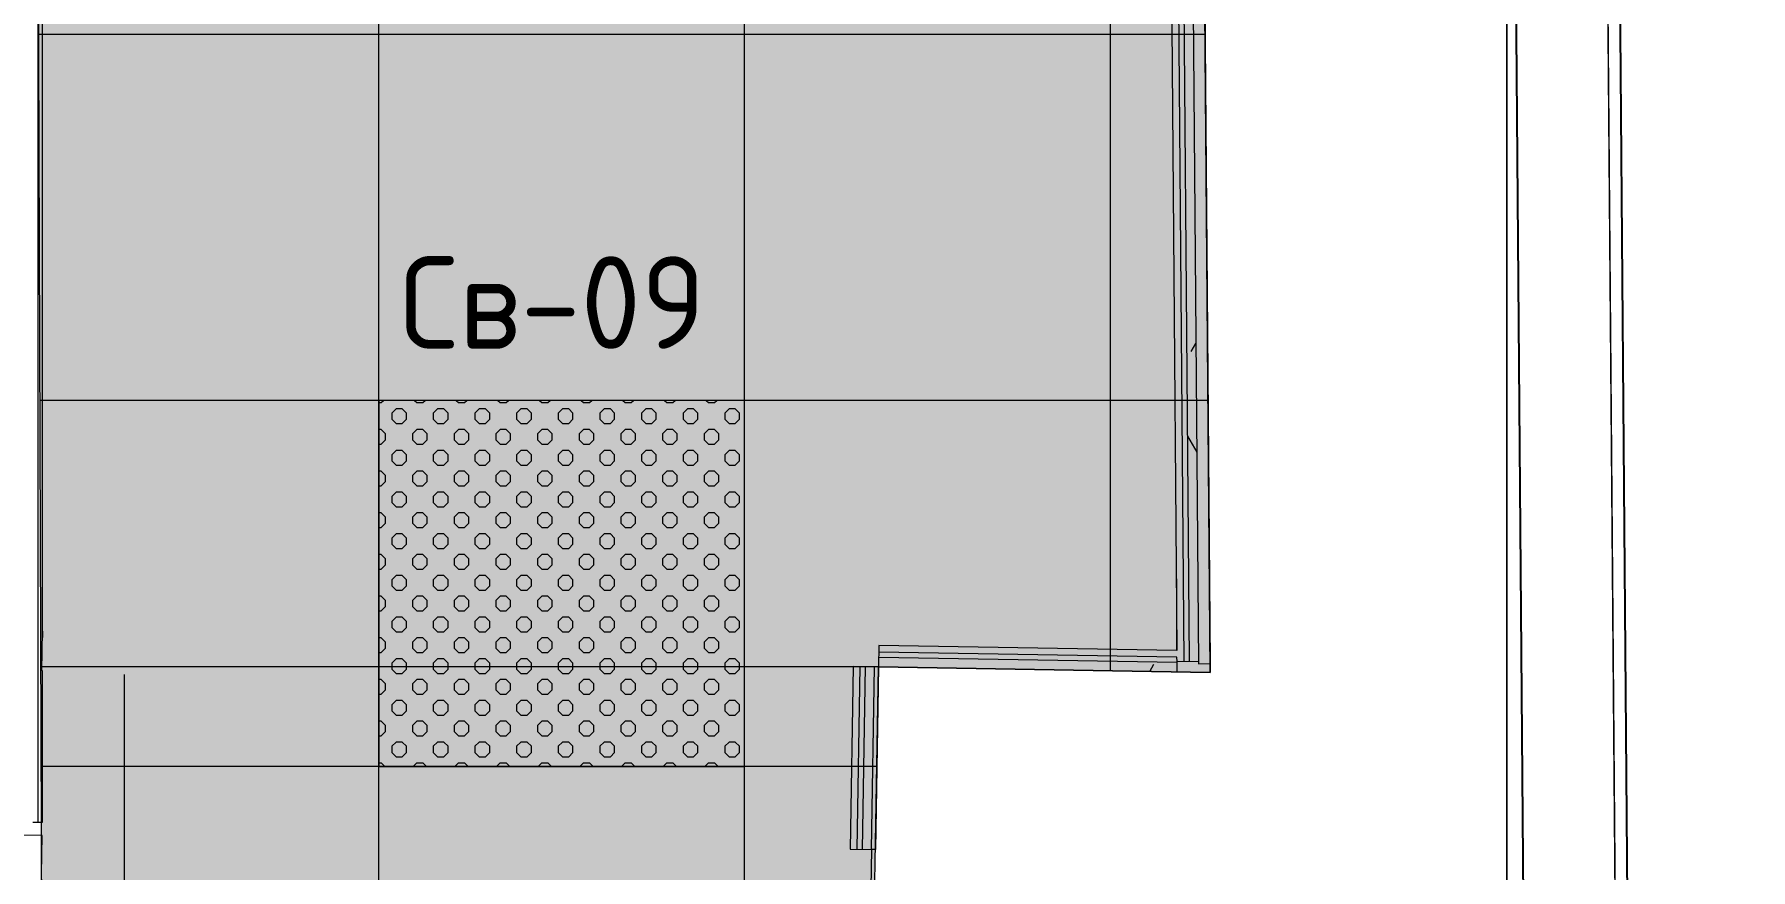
# Model space of a CAD drawing. Header units: millimetres. Extents: x -13069 to 207500, y -71366 to 56785.
# Drawn here: x 171913 to 174727, y 38904 to 40273 of the extents above; entities that cross this region are included whole.
import ezdxf

# ---------------------------------------------------------------- set-up
doc = ezdxf.new("R2010")
doc.units = ezdxf.units.MM
doc.layers.add('PDF _Подложка без мебели', color=7, linetype='Continuous')
doc.layers.add('PDF _Текст', color=7, linetype='Continuous')
doc.layers.add('PDF _Потолки', color=7, linetype='Continuous', lineweight=5, true_color=0x535353)
doc.layers.add('PDF _Ригели', color=7, linetype='Continuous', true_color=0x959595)
doc.layers.add('PDF _светильники', color=7, linetype='Continuous', true_color=0xffffff)
doc.styles.add('PDF GOST Common', font='GOST_Common.ttf')

msp = doc.modelspace()

# ---------------------------------------------------------------- hatches: boundary and pattern name
at = {"layer": 'PDF _Потолки', "true_color": 0xcae6ff, "transparency": 33554559}
msp.add_hatch(color=254, dxfattribs=at).paths.add_polyline_path([(167977.922, 35239.842), (167977.922, 36244.642), (170279.521, 36244.642), (170279.521, 34656.742), (170429.521, 34656.742), (170429.521, 38515.443), (171388.92, 38499.243), (171388.92, 38361.943), (171808.921, 38361.943), (171808.921, 38492.143), (171925.12, 38490.142), (171910.02, 42957.142), (173810.319, 42957.142), (173840.519, 39227.542), (173296.72, 39236.743), (173283.525, 38467.242), (173299.723, 36362.342), (173843.724, 36362.643), (173858.525, 34529.142), (173713.322, 34529.142), (173713.322, 33554.843), (170429.521, 33554.643), (168905.925, 33554.643), (168905.925, 35239.842)])

# ---------------------------------------------------------------- linework, layer by layer
at = {"layer": 'PDF _Подложка без мебели', "lineweight": 18}
msp.add_lwpolyline([(174326.622, -7031.659, -0.41419022), (174726.622, -7431.659, -0.4141845), (174326.622, -7831.659, -0.4141845), (173926.622, -7431.659, -0.41419022), (174326.622, -7031.659), (174326.622, 46201.342), (174326.622, -6109.058)], format="xyb", dxfattribs=at)
for points in [[(174279.521, 38111.242), (174359.52, 38111.842), (174300.022, 45477.142), (174300.724, 45477.142), (174360.319, 38111.842), (174510.319, 38113.043), (174450.724, 45477.142), (174449.522, 45627.142), (174469.523, 45627.142)], [(174300.022, 45477.142), (173189.024, 45477.142), (173189.024, 44967.142), (173794.12, 44967.142), (173840.519, 39227.542), (173296.72, 39236.743), (171925.022, 39236.743)], [(173791.124, 42949.342), (173756.12, 42949.043), (173785.923, 39263.542), (173297.325, 39271.742), (173296.72, 39236.743), (173291.624, 38937.142), (173284.922, 38937.242), (173277.525, 38497.341), (173284.22, 38497.242), (173283.525, 38456.942), (173846.824, 38447.341), (173849.223, 38152.741)], [(173767.124, 42949.142), (173797.123, 39245.642)], [(173776.121, 42949.243), (173806.12, 39245.742)], [(174543.919, 36418.243), (174530.32, 38113.243), (174531.321, 38113.243), (174498.02, 42238.442), (174601.622, 42238.442), (174601.622, 42258.442), (174601.622, 42308.442)], [(174601.622, 42258.442), (174476.719, 42258.442), (174510.319, 38113.043), (174530.32, 38113.243), (174496.922, 42238.442), (174496.72, 42258.442)], [(174498.02, 42238.442), (174497.02, 42238.442), (174530.32, 38113.243), (174544.023, 36418.243)], [(171910.02, 38982.142), (171925.92, 38982.142), (171925.92, 39229.942), (171925.022, 39229.942), (171926.121, 39294.943), (171925.92, 39294.943), (171925.92, 41637.542), (171760.02, 41637.542), (171760.02, 41490.042)], [(171919.023, 38982.142), (171919.023, 41637.542)], [(173809.324, 39753.543), (173816.904, 39766.609)], [(173803.13, 39614.829), (173818.321, 39588.442)], [(173785.02, 39381.143), (173785.02, 39263.542)], [(171925.92, 39294.943), (171925.92, 39284.642)], [(173786.125, 39245.542), (173786.021, 39252.542), (173297.123, 39260.742)], [(173266.02, 39237.342), (173260.923, 38937.643)], [(173275.022, 39237.142), (173269.92, 38937.542)], [(173786.125, 39243.542), (173296.922, 39251.742)], [(173741.349, 39229.294), (173748.124, 39241.043)], [(173786.222, 39228.543), (173786.125, 39245.542), (173821.122, 39245.841)], [(172060.02, 39224.243), (172060.02, 38517.942)], [(167977.922, 38544.142), (168012.919, 38544.142), (168012.919, 38391.342), (167957.92, 38391.342), (167957.92, 38587.242), (171917.723, 38520.342), (171925.12, 38960.243), (166704.02, 39048.542), (166460.52, 39052.642), (166453.019, 38612.742), (166696.623, 38608.642), (167447.923, 38595.942), (167447.923, 38391.342), (166922.923, 37482.041)]]:
    msp.add_lwpolyline(points, dxfattribs=at)
for points in [[(173841.124, 39241.943), (173795.024, 44937.342), (173775.022, 44937.242), (173821.122, 39241.741)], [(173284.922, 38937.242), (173290.025, 39236.943), (173255.021, 39237.441), (173249.925, 38937.843)]]:
    msp.add_lwpolyline(points, close=True, dxfattribs=at)
at = {"layer": 'PDF _Потолки', "color": 7, "lineweight": 13}
msp.add_lwpolyline([(167977.922, 35239.842), (168905.925, 35239.842), (168905.925, 33554.643), (170429.521, 33554.643), (173713.322, 33554.843), (173713.322, 34529.142), (173858.525, 34529.142), (173843.724, 36362.643), (173299.723, 36362.342), (173283.525, 38467.242), (173296.72, 39236.743), (173840.519, 39227.542), (173810.319, 42957.142), (171910.02, 42957.142), (171925.12, 38490.142), (171808.921, 38492.143), (171808.921, 38361.943), (171388.92, 38361.943), (171388.92, 38499.243), (170429.521, 38515.443), (170429.521, 34656.742), (170279.624, 34656.742), (170279.624, 36244.642), (167977.922, 36244.642)], close=True, dxfattribs=at)
for points in [[(172476.622, 42957.142), (172476.622, 33554.767)], [(173076.622, 42957.142), (173076.622, 33554.843)], [(173676.622, 42957.142), (173676.622, 39230.342)], [(173832.023, 40273.342), (171919.12, 40273.342)], [(173836.909, 39673.342), (171921.122, 39673.342)], [(173293.919, 39073.342), (171923.149, 39073.342)]]:
    msp.add_lwpolyline(points, dxfattribs=at)
at = {"layer": 'PDF _Ригели', "color": 7, "lineweight": 18}
msp.add_lwpolyline([(174326.622, -2015.058), (174326.622, 46201.342)], dxfattribs=at)
at = {"layer": 'PDF _светильники', "lineweight": 20}
for points in [[(172477.122, 39669.743), (172481.419, 39669.743), (172485.124, 39673.442)], [(172536.021, 39673.442), (172539.72, 39669.743), (172549.723, 39669.743), (172553.422, 39673.442)], [(172604.222, 39673.442), (172608.024, 39669.743), (172618.022, 39669.743), (172621.72, 39673.442)], [(172672.52, 39673.442), (172676.225, 39669.743), (172686.222, 39669.743), (172690.025, 39673.442)], [(172740.824, 39673.442), (172744.523, 39669.743), (172754.521, 39669.743), (172758.323, 39673.442)], [(172809.123, 39673.442), (172812.822, 39669.743), (172822.819, 39669.743), (172826.524, 39673.442)], [(172877.421, 39673.442), (172881.12, 39669.743), (172891.124, 39669.743), (172894.822, 39673.442)], [(172945.719, 39673.442), (172949.424, 39669.743), (172959.422, 39669.743), (172963.121, 39673.442)], [(173013.92, 39673.442), (173017.723, 39669.743), (173027.72, 39669.743), (173031.419, 39673.442)], [(172477.122, 39601.441), (172481.419, 39601.441), (172488.523, 39608.543), (172488.523, 39618.542), (172481.419, 39625.642), (172477.122, 39625.642)], [(172477.122, 39533.142), (172481.419, 39533.142), (172488.523, 39540.241), (172488.523, 39550.242), (172481.419, 39557.342), (172477.122, 39557.342)], [(172477.122, 39464.942), (172481.419, 39464.942), (172488.523, 39471.942), (172488.523, 39481.942), (172481.419, 39489.042), (172477.122, 39489.042)], [(172477.122, 39396.643), (172481.419, 39396.643), (172488.523, 39403.642), (172488.523, 39413.642), (172481.419, 39420.742), (172477.122, 39420.742)], [(172477.122, 39328.343), (172481.419, 39328.343), (172488.523, 39335.443), (172488.523, 39345.442), (172481.419, 39352.442), (172477.122, 39352.442)], [(172477.122, 39260.043), (172481.419, 39260.043), (172488.523, 39267.143), (172488.523, 39277.142), (172481.419, 39284.143), (172477.122, 39284.143)], [(172477.122, 39191.741), (172481.419, 39191.741), (172488.523, 39198.843), (172488.523, 39208.842), (172481.419, 39215.942), (172477.122, 39215.942)], [(172477.122, 39123.442), (172481.419, 39123.442), (172488.523, 39130.541), (172488.523, 39140.542), (172481.419, 39147.642), (172477.122, 39147.642)], [(172477.122, 39079.342), (172481.419, 39079.342), (172487.321, 39073.442)], [(172533.824, 39073.442), (172539.72, 39079.342), (172549.723, 39079.342), (172555.522, 39073.442)], [(172602.122, 39073.442), (172608.024, 39079.342), (172618.022, 39079.342), (172623.82, 39073.442)], [(172670.42, 39073.442), (172676.225, 39079.342), (172686.222, 39079.342), (172692.124, 39073.442)], [(172738.725, 39073.442), (172744.523, 39079.342), (172754.521, 39079.342), (172760.423, 39073.442)], [(172807.023, 39073.442), (172812.822, 39079.342), (172822.819, 39079.342), (172828.721, 39073.442)], [(172875.224, 39073.442), (172881.12, 39079.342), (172891.124, 39079.342), (172897.02, 39073.442)], [(172943.522, 39073.442), (172949.424, 39079.342), (172959.422, 39079.342), (172965.22, 39073.442)], [(173011.821, 39073.442), (173017.723, 39079.342), (173027.72, 39079.342), (173033.525, 39073.442)]]:
    msp.add_lwpolyline(points, dxfattribs=at)
at = {"layer": 'PDF _светильники', "color": 7, "lineweight": 13}
msp.add_lwpolyline([(172477.122, 39073.442), (173077.122, 39073.442), (173077.122, 39673.442), (172477.122, 39673.442)], close=True, dxfattribs=at)
at = {"layer": 'PDF _светильники', "lineweight": 20}
for points in [[(172522.624, 39652.642), (172515.519, 39659.742), (172505.522, 39659.742), (172498.521, 39652.642), (172498.521, 39642.642), (172505.522, 39635.642), (172515.519, 39635.642), (172522.624, 39642.642)], [(172590.922, 39652.642), (172583.824, 39659.742), (172573.82, 39659.742), (172566.722, 39652.642), (172566.722, 39642.642), (172573.82, 39635.642), (172583.824, 39635.642), (172590.922, 39642.642)], [(172659.22, 39652.642), (172652.122, 39659.742), (172642.124, 39659.742), (172635.02, 39652.642), (172635.02, 39642.642), (172642.124, 39635.642), (172652.122, 39635.642), (172659.22, 39642.642)], [(172727.525, 39652.642), (172720.42, 39659.742), (172710.423, 39659.742), (172703.324, 39652.642), (172703.324, 39642.642), (172710.423, 39635.642), (172720.42, 39635.642), (172727.525, 39642.642)], [(172795.719, 39652.642), (172788.725, 39659.742), (172778.721, 39659.742), (172771.623, 39652.642), (172771.623, 39642.642), (172778.721, 39635.642), (172788.725, 39635.642), (172795.719, 39642.642)], [(172864.024, 39652.642), (172857.023, 39659.742), (172847.02, 39659.742), (172839.921, 39652.642), (172839.921, 39642.642), (172847.02, 39635.642), (172857.023, 39635.642), (172864.024, 39642.642)], [(172932.322, 39652.642), (172925.224, 39659.742), (172915.22, 39659.742), (172908.219, 39652.642), (172908.219, 39642.642), (172915.22, 39635.642), (172925.224, 39635.642), (172932.322, 39642.642)], [(173000.621, 39652.642), (172993.522, 39659.742), (172983.525, 39659.742), (172976.524, 39652.642), (172976.524, 39642.642), (172983.525, 39635.642), (172993.522, 39635.642), (173000.621, 39642.642)], [(173068.919, 39652.642), (173061.821, 39659.742), (173051.823, 39659.742), (173044.725, 39652.642), (173044.725, 39642.642), (173051.823, 39635.642), (173061.821, 39635.642), (173068.919, 39642.642)], [(172556.724, 39618.542), (172549.723, 39625.642), (172539.72, 39625.642), (172532.621, 39618.542), (172532.621, 39608.543), (172539.72, 39601.441), (172549.723, 39601.441), (172556.724, 39608.543)], [(172625.022, 39618.542), (172618.022, 39625.642), (172608.024, 39625.642), (172600.92, 39618.542), (172600.92, 39608.543), (172608.024, 39601.441), (172618.022, 39601.441), (172625.022, 39608.543)], [(172693.321, 39618.542), (172686.222, 39625.642), (172676.225, 39625.642), (172669.224, 39618.542), (172669.224, 39608.543), (172676.225, 39601.441), (172686.222, 39601.441), (172693.321, 39608.543)], [(172761.619, 39618.542), (172754.521, 39625.642), (172744.523, 39625.642), (172737.522, 39618.542), (172737.522, 39608.543), (172744.523, 39601.441), (172754.521, 39601.441), (172761.619, 39608.543)], [(172829.924, 39618.542), (172822.819, 39625.642), (172812.822, 39625.642), (172805.723, 39618.542), (172805.723, 39608.543), (172812.822, 39601.441), (172822.819, 39601.441), (172829.924, 39608.543)], [(172898.222, 39618.542), (172891.124, 39625.642), (172881.12, 39625.642), (172874.021, 39618.542), (172874.021, 39608.543), (172881.12, 39601.441), (172891.124, 39601.441), (172898.222, 39608.543)], [(172966.52, 39618.542), (172959.422, 39625.642), (172949.424, 39625.642), (172942.32, 39618.542), (172942.32, 39608.543), (172949.424, 39601.441), (172959.422, 39601.441), (172966.52, 39608.543)], [(173034.721, 39618.542), (173027.72, 39625.642), (173017.723, 39625.642), (173010.624, 39618.542), (173010.624, 39608.543), (173017.723, 39601.441), (173027.72, 39601.441), (173034.721, 39608.543)], [(172522.624, 39584.442), (172515.519, 39591.442), (172505.522, 39591.442), (172498.521, 39584.442), (172498.521, 39574.443), (172505.522, 39567.343), (172515.519, 39567.343), (172522.624, 39574.443)], [(172590.922, 39584.442), (172583.824, 39591.442), (172573.82, 39591.442), (172566.722, 39584.442), (172566.722, 39574.443), (172573.82, 39567.343), (172583.824, 39567.343), (172590.922, 39574.443)], [(172659.22, 39584.442), (172652.122, 39591.442), (172642.124, 39591.442), (172635.02, 39584.442), (172635.02, 39574.443), (172642.124, 39567.343), (172652.122, 39567.343), (172659.22, 39574.443)], [(172727.525, 39584.442), (172720.42, 39591.442), (172710.423, 39591.442), (172703.324, 39584.442), (172703.324, 39574.443), (172710.423, 39567.343), (172720.42, 39567.343), (172727.525, 39574.443)], [(172795.719, 39584.442), (172788.725, 39591.442), (172778.721, 39591.442), (172771.623, 39584.442), (172771.623, 39574.443), (172778.721, 39567.343), (172788.725, 39567.343), (172795.719, 39574.443)], [(172864.024, 39584.442), (172857.023, 39591.442), (172847.02, 39591.442), (172839.921, 39584.442), (172839.921, 39574.443), (172847.02, 39567.343), (172857.023, 39567.343), (172864.024, 39574.443)], [(172932.322, 39584.442), (172925.224, 39591.442), (172915.22, 39591.442), (172908.219, 39584.442), (172908.219, 39574.443), (172915.22, 39567.343), (172925.224, 39567.343), (172932.322, 39574.443)], [(173000.621, 39584.442), (172993.522, 39591.442), (172983.525, 39591.442), (172976.524, 39584.442), (172976.524, 39574.443), (172983.525, 39567.343), (172993.522, 39567.343), (173000.621, 39574.443)], [(173068.919, 39584.442), (173061.821, 39591.442), (173051.823, 39591.442), (173044.725, 39584.442), (173044.725, 39574.443), (173051.823, 39567.343), (173061.821, 39567.343), (173068.919, 39574.443)], [(172556.724, 39550.242), (172549.723, 39557.342), (172539.72, 39557.342), (172532.621, 39550.242), (172532.621, 39540.241), (172539.72, 39533.142), (172549.723, 39533.142), (172556.724, 39540.241)], [(172625.022, 39550.242), (172618.022, 39557.342), (172608.024, 39557.342), (172600.92, 39550.242), (172600.92, 39540.241), (172608.024, 39533.142), (172618.022, 39533.142), (172625.022, 39540.241)], [(172693.321, 39550.242), (172686.222, 39557.342), (172676.225, 39557.342), (172669.224, 39550.242), (172669.224, 39540.241), (172676.225, 39533.142), (172686.222, 39533.142), (172693.321, 39540.241)], [(172761.619, 39550.242), (172754.521, 39557.342), (172744.523, 39557.342), (172737.522, 39550.242), (172737.522, 39540.241), (172744.523, 39533.142), (172754.521, 39533.142), (172761.619, 39540.241)], [(172829.924, 39550.242), (172822.819, 39557.342), (172812.822, 39557.342), (172805.723, 39550.242), (172805.723, 39540.241), (172812.822, 39533.142), (172822.819, 39533.142), (172829.924, 39540.241)], [(172898.222, 39550.242), (172891.124, 39557.342), (172881.12, 39557.342), (172874.021, 39550.242), (172874.021, 39540.241), (172881.12, 39533.142), (172891.124, 39533.142), (172898.222, 39540.241)], [(172966.52, 39550.242), (172959.422, 39557.342), (172949.424, 39557.342), (172942.32, 39550.242), (172942.32, 39540.241), (172949.424, 39533.142), (172959.422, 39533.142), (172966.52, 39540.241)], [(173034.721, 39550.242), (173027.72, 39557.342), (173017.723, 39557.342), (173010.624, 39550.242), (173010.624, 39540.241), (173017.723, 39533.142), (173027.72, 39533.142), (173034.721, 39540.241)], [(172522.624, 39516.142), (172515.519, 39523.142), (172505.522, 39523.142), (172498.521, 39516.142), (172498.521, 39506.143), (172505.522, 39499.043), (172515.519, 39499.043), (172522.624, 39506.143)], [(172590.922, 39516.142), (172583.824, 39523.142), (172573.82, 39523.142), (172566.722, 39516.142), (172566.722, 39506.143), (172573.82, 39499.043), (172583.824, 39499.043), (172590.922, 39506.143)], [(172659.22, 39516.142), (172652.122, 39523.142), (172642.124, 39523.142), (172635.02, 39516.142), (172635.02, 39506.143), (172642.124, 39499.043), (172652.122, 39499.043), (172659.22, 39506.143)], [(172727.525, 39516.142), (172720.42, 39523.142), (172710.423, 39523.142), (172703.324, 39516.142), (172703.324, 39506.143), (172710.423, 39499.043), (172720.42, 39499.043), (172727.525, 39506.143)], [(172795.719, 39516.142), (172788.725, 39523.142), (172778.721, 39523.142), (172771.623, 39516.142), (172771.623, 39506.143), (172778.721, 39499.043), (172788.725, 39499.043), (172795.719, 39506.143)], [(172864.024, 39516.142), (172857.023, 39523.142), (172847.02, 39523.142), (172839.921, 39516.142), (172839.921, 39506.143), (172847.02, 39499.043), (172857.023, 39499.043), (172864.024, 39506.143)], [(172932.322, 39516.142), (172925.224, 39523.142), (172915.22, 39523.142), (172908.219, 39516.142), (172908.219, 39506.143), (172915.22, 39499.043), (172925.224, 39499.043), (172932.322, 39506.143)], [(173000.621, 39516.142), (172993.522, 39523.142), (172983.525, 39523.142), (172976.524, 39516.142), (172976.524, 39506.143), (172983.525, 39499.043), (172993.522, 39499.043), (173000.621, 39506.143)], [(173068.919, 39516.142), (173061.821, 39523.142), (173051.823, 39523.142), (173044.725, 39516.142), (173044.725, 39506.143), (173051.823, 39499.043), (173061.821, 39499.043), (173068.919, 39506.143)], [(172556.724, 39481.942), (172549.723, 39489.042), (172539.72, 39489.042), (172532.621, 39481.942), (172532.621, 39471.942), (172539.72, 39464.942), (172549.723, 39464.942), (172556.724, 39471.942)], [(172625.022, 39481.942), (172618.022, 39489.042), (172608.024, 39489.042), (172600.92, 39481.942), (172600.92, 39471.942), (172608.024, 39464.942), (172618.022, 39464.942), (172625.022, 39471.942)], [(172693.321, 39481.942), (172686.222, 39489.042), (172676.225, 39489.042), (172669.224, 39481.942), (172669.224, 39471.942), (172676.225, 39464.942), (172686.222, 39464.942), (172693.321, 39471.942)], [(172761.619, 39481.942), (172754.521, 39489.042), (172744.523, 39489.042), (172737.522, 39481.942), (172737.522, 39471.942), (172744.523, 39464.942), (172754.521, 39464.942), (172761.619, 39471.942)], [(172829.924, 39481.942), (172822.819, 39489.042), (172812.822, 39489.042), (172805.723, 39481.942), (172805.723, 39471.942), (172812.822, 39464.942), (172822.819, 39464.942), (172829.924, 39471.942)], [(172898.222, 39481.942), (172891.124, 39489.042), (172881.12, 39489.042), (172874.021, 39481.942), (172874.021, 39471.942), (172881.12, 39464.942), (172891.124, 39464.942), (172898.222, 39471.942)], [(172966.52, 39481.942), (172959.422, 39489.042), (172949.424, 39489.042), (172942.32, 39481.942), (172942.32, 39471.942), (172949.424, 39464.942), (172959.422, 39464.942), (172966.52, 39471.942)], [(173034.721, 39481.942), (173027.72, 39489.042), (173017.723, 39489.042), (173010.624, 39481.942), (173010.624, 39471.942), (173017.723, 39464.942), (173027.72, 39464.942), (173034.721, 39471.942)], [(172522.624, 39447.842), (172515.519, 39454.942), (172505.522, 39454.942), (172498.521, 39447.842), (172498.521, 39437.843), (172505.522, 39430.743), (172515.519, 39430.743), (172522.624, 39437.843)], [(172590.922, 39447.842), (172583.824, 39454.942), (172573.82, 39454.942), (172566.722, 39447.842), (172566.722, 39437.843), (172573.82, 39430.743), (172583.824, 39430.743), (172590.922, 39437.843)], [(172659.22, 39447.842), (172652.122, 39454.942), (172642.124, 39454.942), (172635.02, 39447.842), (172635.02, 39437.843), (172642.124, 39430.743), (172652.122, 39430.743), (172659.22, 39437.843)], [(172727.525, 39447.842), (172720.42, 39454.942), (172710.423, 39454.942), (172703.324, 39447.842), (172703.324, 39437.843), (172710.423, 39430.743), (172720.42, 39430.743), (172727.525, 39437.843)], [(172795.719, 39447.842), (172788.725, 39454.942), (172778.721, 39454.942), (172771.623, 39447.842), (172771.623, 39437.843), (172778.721, 39430.743), (172788.725, 39430.743), (172795.719, 39437.843)], [(172864.024, 39447.842), (172857.023, 39454.942), (172847.02, 39454.942), (172839.921, 39447.842), (172839.921, 39437.843), (172847.02, 39430.743), (172857.023, 39430.743), (172864.024, 39437.843)], [(172932.322, 39447.842), (172925.224, 39454.942), (172915.22, 39454.942), (172908.219, 39447.842), (172908.219, 39437.843), (172915.22, 39430.743), (172925.224, 39430.743), (172932.322, 39437.843)], [(173000.621, 39447.842), (172993.522, 39454.942), (172983.525, 39454.942), (172976.524, 39447.842), (172976.524, 39437.843), (172983.525, 39430.743), (172993.522, 39430.743), (173000.621, 39437.843)], [(173068.919, 39447.842), (173061.821, 39454.942), (173051.823, 39454.942), (173044.725, 39447.842), (173044.725, 39437.843), (173051.823, 39430.743), (173061.821, 39430.743), (173068.919, 39437.843)], [(172556.724, 39413.642), (172549.723, 39420.742), (172539.72, 39420.742), (172532.621, 39413.642), (172532.621, 39403.642), (172539.72, 39396.643), (172549.723, 39396.643), (172556.724, 39403.642)], [(172625.022, 39413.642), (172618.022, 39420.742), (172608.024, 39420.742), (172600.92, 39413.642), (172600.92, 39403.642), (172608.024, 39396.643), (172618.022, 39396.643), (172625.022, 39403.642)], [(172693.321, 39413.642), (172686.222, 39420.742), (172676.225, 39420.742), (172669.224, 39413.642), (172669.224, 39403.642), (172676.225, 39396.643), (172686.222, 39396.643), (172693.321, 39403.642)], [(172761.619, 39413.642), (172754.521, 39420.742), (172744.523, 39420.742), (172737.522, 39413.642), (172737.522, 39403.642), (172744.523, 39396.643), (172754.521, 39396.643), (172761.619, 39403.642)], [(172829.924, 39413.642), (172822.819, 39420.742), (172812.822, 39420.742), (172805.723, 39413.642), (172805.723, 39403.642), (172812.822, 39396.643), (172822.819, 39396.643), (172829.924, 39403.642)], [(172898.222, 39413.642), (172891.124, 39420.742), (172881.12, 39420.742), (172874.021, 39413.642), (172874.021, 39403.642), (172881.12, 39396.643), (172891.124, 39396.643), (172898.222, 39403.642)], [(172966.52, 39413.642), (172959.422, 39420.742), (172949.424, 39420.742), (172942.32, 39413.642), (172942.32, 39403.642), (172949.424, 39396.643), (172959.422, 39396.643), (172966.52, 39403.642)], [(173034.721, 39413.642), (173027.72, 39420.742), (173017.723, 39420.742), (173010.624, 39413.642), (173010.624, 39403.642), (173017.723, 39396.643), (173027.72, 39396.643), (173034.721, 39403.642)], [(172522.624, 39379.542), (172515.519, 39386.642), (172505.522, 39386.642), (172498.521, 39379.542), (172498.521, 39369.541), (172505.522, 39362.441), (172515.519, 39362.441), (172522.624, 39369.541)], [(172590.922, 39379.542), (172583.824, 39386.642), (172573.82, 39386.642), (172566.722, 39379.542), (172566.722, 39369.541), (172573.82, 39362.441), (172583.824, 39362.441), (172590.922, 39369.541)], [(172659.22, 39379.542), (172652.122, 39386.642), (172642.124, 39386.642), (172635.02, 39379.542), (172635.02, 39369.541), (172642.124, 39362.441), (172652.122, 39362.441), (172659.22, 39369.541)], [(172727.525, 39379.542), (172720.42, 39386.642), (172710.423, 39386.642), (172703.324, 39379.542), (172703.324, 39369.541), (172710.423, 39362.441), (172720.42, 39362.441), (172727.525, 39369.541)], [(172795.719, 39379.542), (172788.725, 39386.642), (172778.721, 39386.642), (172771.623, 39379.542), (172771.623, 39369.541), (172778.721, 39362.441), (172788.725, 39362.441), (172795.719, 39369.541)], [(172864.024, 39379.542), (172857.023, 39386.642), (172847.02, 39386.642), (172839.921, 39379.542), (172839.921, 39369.541), (172847.02, 39362.441), (172857.023, 39362.441), (172864.024, 39369.541)], [(172932.322, 39379.542), (172925.224, 39386.642), (172915.22, 39386.642), (172908.219, 39379.542), (172908.219, 39369.541), (172915.22, 39362.441), (172925.224, 39362.441), (172932.322, 39369.541)], [(173000.621, 39379.542), (172993.522, 39386.642), (172983.525, 39386.642), (172976.524, 39379.542), (172976.524, 39369.541), (172983.525, 39362.441), (172993.522, 39362.441), (173000.621, 39369.541)], [(173068.919, 39379.542), (173061.821, 39386.642), (173051.823, 39386.642), (173044.725, 39379.542), (173044.725, 39369.541), (173051.823, 39362.441), (173061.821, 39362.441), (173068.919, 39369.541)], [(172556.724, 39345.442), (172549.723, 39352.442), (172539.72, 39352.442), (172532.621, 39345.442), (172532.621, 39335.443), (172539.72, 39328.343), (172549.723, 39328.343), (172556.724, 39335.443)], [(172625.022, 39345.442), (172618.022, 39352.442), (172608.024, 39352.442), (172600.92, 39345.442), (172600.92, 39335.443), (172608.024, 39328.343), (172618.022, 39328.343), (172625.022, 39335.443)], [(172693.321, 39345.442), (172686.222, 39352.442), (172676.225, 39352.442), (172669.224, 39345.442), (172669.224, 39335.443), (172676.225, 39328.343), (172686.222, 39328.343), (172693.321, 39335.443)], [(172761.619, 39345.442), (172754.521, 39352.442), (172744.523, 39352.442), (172737.522, 39345.442), (172737.522, 39335.443), (172744.523, 39328.343), (172754.521, 39328.343), (172761.619, 39335.443)], [(172829.924, 39345.442), (172822.819, 39352.442), (172812.822, 39352.442), (172805.723, 39345.442), (172805.723, 39335.443), (172812.822, 39328.343), (172822.819, 39328.343), (172829.924, 39335.443)], [(172898.222, 39345.442), (172891.124, 39352.442), (172881.12, 39352.442), (172874.021, 39345.442), (172874.021, 39335.443), (172881.12, 39328.343), (172891.124, 39328.343), (172898.222, 39335.443)], [(172966.52, 39345.442), (172959.422, 39352.442), (172949.424, 39352.442), (172942.32, 39345.442), (172942.32, 39335.443), (172949.424, 39328.343), (172959.422, 39328.343), (172966.52, 39335.443)], [(173034.721, 39345.442), (173027.72, 39352.442), (173017.723, 39352.442), (173010.624, 39345.442), (173010.624, 39335.443), (173017.723, 39328.343), (173027.72, 39328.343), (173034.721, 39335.443)], [(172522.624, 39311.242), (172515.519, 39318.342), (172505.522, 39318.342), (172498.521, 39311.242), (172498.521, 39301.242), (172505.522, 39294.142), (172515.519, 39294.142), (172522.624, 39301.242)], [(172590.922, 39311.242), (172583.824, 39318.342), (172573.82, 39318.342), (172566.722, 39311.242), (172566.722, 39301.242), (172573.82, 39294.142), (172583.824, 39294.142), (172590.922, 39301.242)], [(172659.22, 39311.242), (172652.122, 39318.342), (172642.124, 39318.342), (172635.02, 39311.242), (172635.02, 39301.242), (172642.124, 39294.142), (172652.122, 39294.142), (172659.22, 39301.242)], [(172727.525, 39311.242), (172720.42, 39318.342), (172710.423, 39318.342), (172703.324, 39311.242), (172703.324, 39301.242), (172710.423, 39294.142), (172720.42, 39294.142), (172727.525, 39301.242)], [(172795.719, 39311.242), (172788.725, 39318.342), (172778.721, 39318.342), (172771.623, 39311.242), (172771.623, 39301.242), (172778.721, 39294.142), (172788.725, 39294.142), (172795.719, 39301.242)], [(172864.024, 39311.242), (172857.023, 39318.342), (172847.02, 39318.342), (172839.921, 39311.242), (172839.921, 39301.242), (172847.02, 39294.142), (172857.023, 39294.142), (172864.024, 39301.242)], [(172932.322, 39311.242), (172925.224, 39318.342), (172915.22, 39318.342), (172908.219, 39311.242), (172908.219, 39301.242), (172915.22, 39294.142), (172925.224, 39294.142), (172932.322, 39301.242)], [(173000.621, 39311.242), (172993.522, 39318.342), (172983.525, 39318.342), (172976.524, 39311.242), (172976.524, 39301.242), (172983.525, 39294.142), (172993.522, 39294.142), (173000.621, 39301.242)], [(173068.919, 39311.242), (173061.821, 39318.342), (173051.823, 39318.342), (173044.725, 39311.242), (173044.725, 39301.242), (173051.823, 39294.142), (173061.821, 39294.142), (173068.919, 39301.242)], [(172556.724, 39277.142), (172549.723, 39284.143), (172539.72, 39284.143), (172532.621, 39277.142), (172532.621, 39267.143), (172539.72, 39260.043), (172549.723, 39260.043), (172556.724, 39267.143)], [(172625.022, 39277.142), (172618.022, 39284.143), (172608.024, 39284.143), (172600.92, 39277.142), (172600.92, 39267.143), (172608.024, 39260.043), (172618.022, 39260.043), (172625.022, 39267.143)], [(172693.321, 39277.142), (172686.222, 39284.143), (172676.225, 39284.143), (172669.224, 39277.142), (172669.224, 39267.143), (172676.225, 39260.043), (172686.222, 39260.043), (172693.321, 39267.143)], [(172761.619, 39277.142), (172754.521, 39284.143), (172744.523, 39284.143), (172737.522, 39277.142), (172737.522, 39267.143), (172744.523, 39260.043), (172754.521, 39260.043), (172761.619, 39267.143)], [(172829.924, 39277.142), (172822.819, 39284.143), (172812.822, 39284.143), (172805.723, 39277.142), (172805.723, 39267.143), (172812.822, 39260.043), (172822.819, 39260.043), (172829.924, 39267.143)], [(172898.222, 39277.142), (172891.124, 39284.143), (172881.12, 39284.143), (172874.021, 39277.142), (172874.021, 39267.143), (172881.12, 39260.043), (172891.124, 39260.043), (172898.222, 39267.143)], [(172966.52, 39277.142), (172959.422, 39284.143), (172949.424, 39284.143), (172942.32, 39277.142), (172942.32, 39267.143), (172949.424, 39260.043), (172959.422, 39260.043), (172966.52, 39267.143)], [(173034.721, 39277.142), (173027.72, 39284.143), (173017.723, 39284.143), (173010.624, 39277.142), (173010.624, 39267.143), (173017.723, 39260.043), (173027.72, 39260.043), (173034.721, 39267.143)], [(172522.624, 39242.942), (172515.519, 39250.042), (172505.522, 39250.042), (172498.521, 39242.942), (172498.521, 39232.942), (172505.522, 39225.942), (172515.519, 39225.942), (172522.624, 39232.942)], [(172590.922, 39242.942), (172583.824, 39250.042), (172573.82, 39250.042), (172566.722, 39242.942), (172566.722, 39232.942), (172573.82, 39225.942), (172583.824, 39225.942), (172590.922, 39232.942)], [(172659.22, 39242.942), (172652.122, 39250.042), (172642.124, 39250.042), (172635.02, 39242.942), (172635.02, 39232.942), (172642.124, 39225.942), (172652.122, 39225.942), (172659.22, 39232.942)], [(172727.525, 39242.942), (172720.42, 39250.042), (172710.423, 39250.042), (172703.324, 39242.942), (172703.324, 39232.942), (172710.423, 39225.942), (172720.42, 39225.942), (172727.525, 39232.942)], [(172795.719, 39242.942), (172788.725, 39250.042), (172778.721, 39250.042), (172771.623, 39242.942), (172771.623, 39232.942), (172778.721, 39225.942), (172788.725, 39225.942), (172795.719, 39232.942)], [(172864.024, 39242.942), (172857.023, 39250.042), (172847.02, 39250.042), (172839.921, 39242.942), (172839.921, 39232.942), (172847.02, 39225.942), (172857.023, 39225.942), (172864.024, 39232.942)], [(172932.322, 39242.942), (172925.224, 39250.042), (172915.22, 39250.042), (172908.219, 39242.942), (172908.219, 39232.942), (172915.22, 39225.942), (172925.224, 39225.942), (172932.322, 39232.942)], [(173000.621, 39242.942), (172993.522, 39250.042), (172983.525, 39250.042), (172976.524, 39242.942), (172976.524, 39232.942), (172983.525, 39225.942), (172993.522, 39225.942), (173000.621, 39232.942)], [(173068.919, 39242.942), (173061.821, 39250.042), (173051.823, 39250.042), (173044.725, 39242.942), (173044.725, 39232.942), (173051.823, 39225.942), (173061.821, 39225.942), (173068.919, 39232.942)], [(172556.724, 39208.842), (172549.723, 39215.942), (172539.72, 39215.942), (172532.621, 39208.842), (172532.621, 39198.843), (172539.72, 39191.741), (172549.723, 39191.741), (172556.724, 39198.843)], [(172625.022, 39208.842), (172618.022, 39215.942), (172608.024, 39215.942), (172600.92, 39208.842), (172600.92, 39198.843), (172608.024, 39191.741), (172618.022, 39191.741), (172625.022, 39198.843)], [(172693.321, 39208.842), (172686.222, 39215.942), (172676.225, 39215.942), (172669.224, 39208.842), (172669.224, 39198.843), (172676.225, 39191.741), (172686.222, 39191.741), (172693.321, 39198.843)], [(172761.619, 39208.842), (172754.521, 39215.942), (172744.523, 39215.942), (172737.522, 39208.842), (172737.522, 39198.843), (172744.523, 39191.741), (172754.521, 39191.741), (172761.619, 39198.843)], [(172829.924, 39208.842), (172822.819, 39215.942), (172812.822, 39215.942), (172805.723, 39208.842), (172805.723, 39198.843), (172812.822, 39191.741), (172822.819, 39191.741), (172829.924, 39198.843)], [(172898.222, 39208.842), (172891.124, 39215.942), (172881.12, 39215.942), (172874.021, 39208.842), (172874.021, 39198.843), (172881.12, 39191.741), (172891.124, 39191.741), (172898.222, 39198.843)], [(172966.52, 39208.842), (172959.422, 39215.942), (172949.424, 39215.942), (172942.32, 39208.842), (172942.32, 39198.843), (172949.424, 39191.741), (172959.422, 39191.741), (172966.52, 39198.843)], [(173034.721, 39208.842), (173027.72, 39215.942), (173017.723, 39215.942), (173010.624, 39208.842), (173010.624, 39198.843), (173017.723, 39191.741), (173027.72, 39191.741), (173034.721, 39198.843)], [(172522.624, 39174.642), (172515.519, 39181.742), (172505.522, 39181.742), (172498.521, 39174.642), (172498.521, 39164.642), (172505.522, 39157.643), (172515.519, 39157.643), (172522.624, 39164.642)], [(172590.922, 39174.642), (172583.824, 39181.742), (172573.82, 39181.742), (172566.722, 39174.642), (172566.722, 39164.642), (172573.82, 39157.643), (172583.824, 39157.643), (172590.922, 39164.642)], [(172659.22, 39174.642), (172652.122, 39181.742), (172642.124, 39181.742), (172635.02, 39174.642), (172635.02, 39164.642), (172642.124, 39157.643), (172652.122, 39157.643), (172659.22, 39164.642)], [(172727.525, 39174.642), (172720.42, 39181.742), (172710.423, 39181.742), (172703.324, 39174.642), (172703.324, 39164.642), (172710.423, 39157.643), (172720.42, 39157.643), (172727.525, 39164.642)], [(172795.719, 39174.642), (172788.725, 39181.742), (172778.721, 39181.742), (172771.623, 39174.642), (172771.623, 39164.642), (172778.721, 39157.643), (172788.725, 39157.643), (172795.719, 39164.642)], [(172864.024, 39174.642), (172857.023, 39181.742), (172847.02, 39181.742), (172839.921, 39174.642), (172839.921, 39164.642), (172847.02, 39157.643), (172857.023, 39157.643), (172864.024, 39164.642)], [(172932.322, 39174.642), (172925.224, 39181.742), (172915.22, 39181.742), (172908.219, 39174.642), (172908.219, 39164.642), (172915.22, 39157.643), (172925.224, 39157.643), (172932.322, 39164.642)], [(173000.621, 39174.642), (172993.522, 39181.742), (172983.525, 39181.742), (172976.524, 39174.642), (172976.524, 39164.642), (172983.525, 39157.643), (172993.522, 39157.643), (173000.621, 39164.642)], [(173068.919, 39174.642), (173061.821, 39181.742), (173051.823, 39181.742), (173044.725, 39174.642), (173044.725, 39164.642), (173051.823, 39157.643), (173061.821, 39157.643), (173068.919, 39164.642)], [(172556.724, 39140.542), (172549.723, 39147.642), (172539.72, 39147.642), (172532.621, 39140.542), (172532.621, 39130.541), (172539.72, 39123.442), (172549.723, 39123.442), (172556.724, 39130.541)], [(172625.022, 39140.542), (172618.022, 39147.642), (172608.024, 39147.642), (172600.92, 39140.542), (172600.92, 39130.541), (172608.024, 39123.442), (172618.022, 39123.442), (172625.022, 39130.541)], [(172693.321, 39140.542), (172686.222, 39147.642), (172676.225, 39147.642), (172669.224, 39140.542), (172669.224, 39130.541), (172676.225, 39123.442), (172686.222, 39123.442), (172693.321, 39130.541)], [(172761.619, 39140.542), (172754.521, 39147.642), (172744.523, 39147.642), (172737.522, 39140.542), (172737.522, 39130.541), (172744.523, 39123.442), (172754.521, 39123.442), (172761.619, 39130.541)], [(172829.924, 39140.542), (172822.819, 39147.642), (172812.822, 39147.642), (172805.723, 39140.542), (172805.723, 39130.541), (172812.822, 39123.442), (172822.819, 39123.442), (172829.924, 39130.541)], [(172898.222, 39140.542), (172891.124, 39147.642), (172881.12, 39147.642), (172874.021, 39140.542), (172874.021, 39130.541), (172881.12, 39123.442), (172891.124, 39123.442), (172898.222, 39130.541)], [(172966.52, 39140.542), (172959.422, 39147.642), (172949.424, 39147.642), (172942.32, 39140.542), (172942.32, 39130.541), (172949.424, 39123.442), (172959.422, 39123.442), (172966.52, 39130.541)], [(173034.721, 39140.542), (173027.72, 39147.642), (173017.723, 39147.642), (173010.624, 39140.542), (173010.624, 39130.541), (173017.723, 39123.442), (173027.72, 39123.442), (173034.721, 39130.541)], [(172522.624, 39106.442), (172515.519, 39113.442), (172505.522, 39113.442), (172498.521, 39106.442), (172498.521, 39096.443), (172505.522, 39089.343), (172515.519, 39089.343), (172522.624, 39096.443)], [(172590.922, 39106.442), (172583.824, 39113.442), (172573.82, 39113.442), (172566.722, 39106.442), (172566.722, 39096.443), (172573.82, 39089.343), (172583.824, 39089.343), (172590.922, 39096.443)], [(172659.22, 39106.442), (172652.122, 39113.442), (172642.124, 39113.442), (172635.02, 39106.442), (172635.02, 39096.443), (172642.124, 39089.343), (172652.122, 39089.343), (172659.22, 39096.443)], [(172727.525, 39106.442), (172720.42, 39113.442), (172710.423, 39113.442), (172703.324, 39106.442), (172703.324, 39096.443), (172710.423, 39089.343), (172720.42, 39089.343), (172727.525, 39096.443)], [(172795.719, 39106.442), (172788.725, 39113.442), (172778.721, 39113.442), (172771.623, 39106.442), (172771.623, 39096.443), (172778.721, 39089.343), (172788.725, 39089.343), (172795.719, 39096.443)], [(172864.024, 39106.442), (172857.023, 39113.442), (172847.02, 39113.442), (172839.921, 39106.442), (172839.921, 39096.443), (172847.02, 39089.343), (172857.023, 39089.343), (172864.024, 39096.443)], [(172932.322, 39106.442), (172925.224, 39113.442), (172915.22, 39113.442), (172908.219, 39106.442), (172908.219, 39096.443), (172915.22, 39089.343), (172925.224, 39089.343), (172932.322, 39096.443)], [(173000.621, 39106.442), (172993.522, 39113.442), (172983.525, 39113.442), (172976.524, 39106.442), (172976.524, 39096.443), (172983.525, 39089.343), (172993.522, 39089.343), (173000.621, 39096.443)], [(173068.919, 39106.442), (173061.821, 39113.442), (173051.823, 39113.442), (173044.725, 39106.442), (173044.725, 39096.443), (173051.823, 39089.343), (173061.821, 39089.343), (173068.919, 39096.443)]]:
    msp.add_lwpolyline(points, close=True, dxfattribs=at)
at = {"layer": 'PDF _светильники', "color": 53, "lineweight": 0, "true_color": 0xf7e046, "transparency": 33554559}
msp.add_solid([(172477.122, 39073.442), (173077.122, 39073.442), (172477.122, 39673.442), (173077.122, 39673.442)], dxfattribs=at)

# ---------------------------------------------------------------- texts
at = {"layer": 'PDF _Текст', "insert": (172511.857, 39833.825), "char_height": 151.5063, "attachment_point": 4, "style": 'PDF GOST Common'}
msp.add_mtext('Св-09', dxfattribs=at)

doc.saveas('drawing.dxf')
